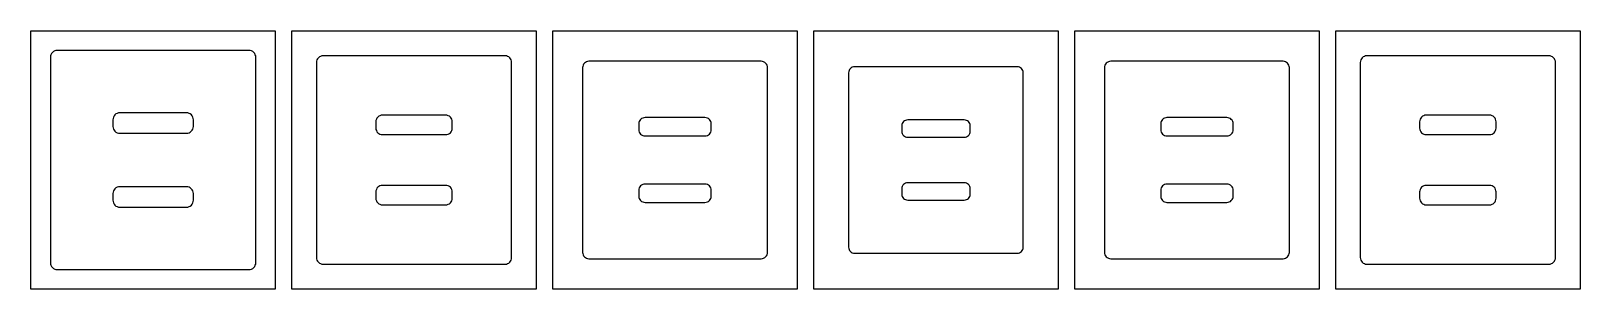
# Model space of a CAD drawing. Header units: millimetres. Extents: x 2153 to 8633, y -6794 to -5714.
import ezdxf

# ---------------------------------------------------------------- set-up
doc = ezdxf.new("R2010")
doc.units = ezdxf.units.MM
doc.layers.add('5', color=1, linetype='Continuous')

msp = doc.modelspace()

# ---------------------------------------------------------------- linework, layer by layer
for points in [[(2263.8, -6712.9), (3065, -6712.9, 0.414214), (3094.2, -6683.7), (3094.2, -5824.4, 0.414214), (3065, -5795.3), (2263.8, -5795.3, 0.414214), (2234.7, -5824.4), (2234.7, -6365.8), (2234.7, -6683.7, 0.414214)], [(3375.5, -6689.9), (4136.6, -6689.9, 0.414214), (4164.3, -6662.2), (4164.3, -5845.9, 0.414214), (4136.6, -5818.2), (3375.5, -5818.2, 0.414214), (3347.8, -5845.9), (3347.8, -6360.2), (3347.8, -6662.2, 0.414214)], [(7742, -6689.9), (8503.1, -6689.9, 0.414214), (8530.8, -6662.2), (8530.8, -5845.9, 0.414214), (8503.1, -5818.2), (7742, -5818.2, 0.414214), (7714.3, -5845.9), (7714.3, -6360.2), (7714.3, -6662.2, 0.414214)], [(4487.1, -6667), (5208.2, -6667, 0.414214), (5234.5, -6640.8), (5234.5, -5867.3, 0.414214), (5208.2, -5841.1), (4487.1, -5841.1, 0.414214), (4460.9, -5867.3), (4460.9, -6354.6), (4460.9, -6640.8, 0.414214)], [(5598.8, -6644), (6279.8, -6644, 0.414214), (6304.6, -6619.3), (6304.6, -5888.8, 0.414214), (6279.8, -5864.1), (5598.8, -5864.1, 0.414214), (5574, -5888.8), (5574, -6349), (5574, -6619.3, 0.414214)], [(6670.4, -6667), (7391.5, -6667, 0.414214), (7417.7, -6640.8), (7417.7, -5867.3, 0.414214), (7391.5, -5841.1), (6670.4, -5841.1, 0.414214), (6644.2, -5867.3), (6644.2, -6354.6), (6644.2, -6640.8, 0.414214)], [(2803.7, -6056.6), (2525.2, -6056.6, 0.414214), (2496.1, -6085.8), (2496.1, -6113.2, 0.414214), (2525.2, -6142.3), (2803.7, -6142.3, 0.414214), (2832.8, -6113.2), (2832.8, -6085.8, 0.414214)], [(3888.3, -6066.5), (3623.8, -6066.5, 0.414214), (3596.1, -6094.2), (3596.1, -6120.3, 0.414214), (3623.8, -6147.9), (3888.3, -6147.9, 0.414214), (3916, -6120.3), (3916, -6094.2, 0.414214)], [(4973, -6076.4), (4722.4, -6076.4, 0.414214), (4696.2, -6102.6), (4696.2, -6127.3, 0.414214), (4722.4, -6153.5), (4973, -6153.5, 0.414214), (4999.2, -6127.3), (4999.2, -6102.6, 0.414214)], [(6057.7, -6086.2), (5821, -6086.2, 0.414214), (5796.2, -6111), (5796.2, -6134.3, 0.414214), (5821, -6159.1), (6057.7, -6159.1, 0.414214), (6082.4, -6134.3), (6082.4, -6111, 0.414214)], [(7156.2, -6076.4), (6905.6, -6076.4, 0.414214), (6879.4, -6102.6), (6879.4, -6127.3, 0.414214), (6905.6, -6153.5), (7156.2, -6153.5, 0.414214), (7182.5, -6127.3), (7182.5, -6102.6, 0.414214)], [(8254.8, -6066.5), (7990.3, -6066.5, 0.414214), (7962.6, -6094.2), (7962.6, -6120.3, 0.414214), (7990.3, -6147.9), (8254.8, -6147.9, 0.414214), (8282.5, -6120.3), (8282.5, -6094.2, 0.414214)], [(6057.7, -6349), (5821, -6349, 0.414214), (5796.2, -6373.8), (5796.2, -6397.1, 0.414214), (5821, -6421.9), (6057.7, -6421.9, 0.414214), (6082.4, -6397.1), (6082.4, -6373.8, 0.414214)], [(2803.7, -6365.8), (2525.2, -6365.8, 0.414214), (2496.1, -6394.9), (2496.1, -6422.3, 0.414214), (2525.2, -6451.5), (2803.7, -6451.5, 0.414214), (2832.8, -6422.3), (2832.8, -6394.9, 0.414214)], [(3888.3, -6360.2), (3623.8, -6360.2, 0.414214), (3596.1, -6387.9), (3596.1, -6413.9, 0.414214), (3623.8, -6441.6), (3888.3, -6441.6, 0.414214), (3916, -6413.9), (3916, -6387.9, 0.414214)], [(4973, -6354.6), (4722.4, -6354.6, 0.414214), (4696.2, -6380.8), (4696.2, -6405.5, 0.414214), (4722.4, -6431.7), (4973, -6431.7, 0.414214), (4999.2, -6405.5), (4999.2, -6380.8, 0.414214)], [(7156.2, -6354.6), (6905.6, -6354.6, 0.414214), (6879.4, -6380.8), (6879.4, -6405.5, 0.414214), (6905.6, -6431.7), (7156.2, -6431.7, 0.414214), (7182.5, -6405.5), (7182.5, -6380.8, 0.414214)], [(8254.8, -6360.2), (7990.3, -6360.2, 0.414214), (7962.6, -6387.9), (7962.6, -6413.9, 0.414214), (7990.3, -6441.6), (8254.8, -6441.6, 0.414214), (8282.5, -6413.9), (8282.5, -6387.9, 0.414214)]]:
    msp.add_lwpolyline(points, format="xyb", close=True)
at = {"layer": '5'}
for points in [[(3175.4, -6794.1), (2153.5, -6794.1), (2153.5, -5714.1), (3175.4, -5714.1)], [(4267, -6794.1), (3245.1, -6794.1), (3245.1, -5714.1), (4267, -5714.1)], [(5358.6, -6794.1), (4336.8, -6794.1), (4336.8, -5714.1), (5358.6, -5714.1)], [(6450.2, -6794.1), (5428.4, -6794.1), (5428.4, -5714.1), (6450.2, -5714.1)], [(7541.9, -6794.1), (6520, -6794.1), (6520, -5714.1), (7541.9, -5714.1)], [(8633.5, -6794.1), (7611.6, -6794.1), (7611.6, -5714.1), (8633.5, -5714.1)]]:
    msp.add_lwpolyline(points, close=True, dxfattribs=at)

doc.saveas('drawing.dxf')
